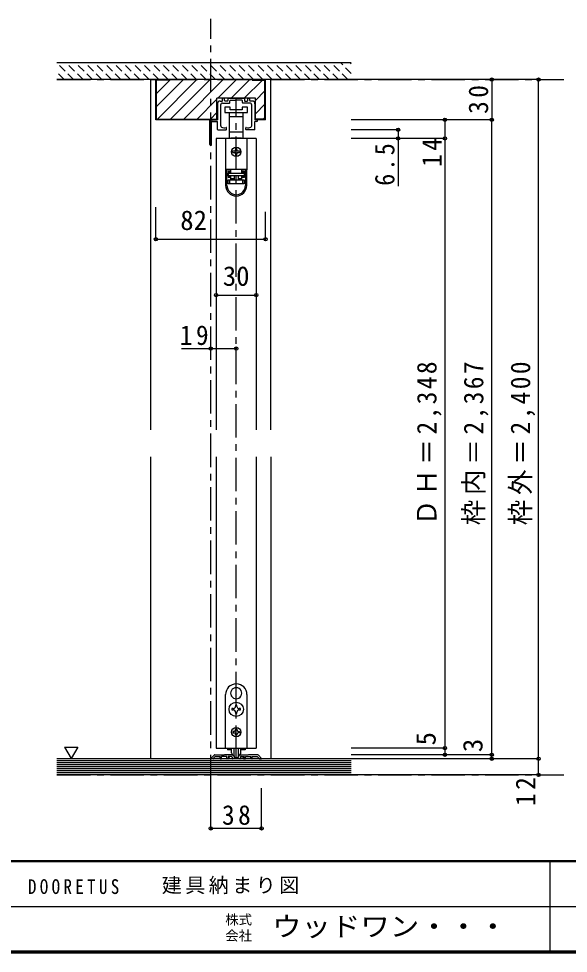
# Model space of a CAD drawing. Units: millimetres at full size, sheet at 1:5; details may follow other scales. Extents: x -973 to 977, y -718 to 696.
# Drawn here: x 78 to 489, y -701 to -2 of the extents above; entities that cross this region are included whole.
import ezdxf
from ezdxf.enums import TextEntityAlignment as Align

# ---------------------------------------------------------------- set-up
doc = ezdxf.new("R2010")
doc.units = ezdxf.units.MM
doc.header["$LTSCALE"] = 5
doc.header["$PDMODE"] = 32
doc.header["$PDSIZE"] = 2.5
doc.linetypes.add('CHAIN1', pattern=[8, 5, -1, 1, -1])
doc.linetypes.add('DASHED1', pattern=[1.8, 1.2, -0.6])
for name, color, linetype in [('0-1_通り芯', 4, 'CHAIN1'), ('0-3_仕上げ', 2, 'Continuous'), ('0-4_枠', 3, 'Continuous'), ('0-6_扉', 6, 'Continuous'), ('0-7_金物', 7, 'Continuous'), ('0-A_文字', 7, 'Continuous'), ('0-B_寸法', 7, 'Continuous'), ('0-C_ハッチ', 4, 'DASHED1'), ('F-0_補助線', 7, 'Continuous'), ('F-1_枠', 6, 'Continuous'), ('F-A_文字', 7, 'Continuous')]:
    doc.layers.add(name, color=color, linetype=linetype)
doc.styles.add('ＭＳ ゴシック', font='')
doc.styles.get('ＭＳ ゴシック').set_extended_font_data('MS Gothic')

# ---------------------------------------------------------------- blocks, each defined once
blk = doc.blocks.new('下荷重(戸車)')
at = {"layer": '0-7_金物'}
for p, q in [((8.5, 37.107), (4.5, 37.107)), ((-5.25, 30.107), (0, 30.107)), ((0, 30.107), (5.25, 30.107)), ((5.25, 30.107), (5.25, 33.107)), ((5.25, 18.507), (5.25, 30.107)), ((0, 18.507), (-5.25, 18.507)), ((-5.25, 18.507), (-5.25, 14.107)), ((-5.25, 14.107), (-4, 14.107)), ((-4, 14.107), (-4, 13.807)), ((4, 14.107), (-4, 14.107)), ((5.25, 18.507), (0, 18.507)), ((4, 14.107), (5.25, 14.107)), ((4, 13.807), (4, 14.107)), ((5.25, 14.107), (5.25, 18.507)), ((7.9, 13.807), (-7.9, 13.807)), ((-7.9, 13.807), (-7.9, -9.493)), ((7.9, 13.807), (7.9, -9.493)), ((-1.5, 4.307), (-2.5, 4.307)), ((-2.5, 3.307), (-1.5, 3.307)), ((-0.5, 6.307), (-0.5, 5.307)), ((-0.5, 2.307), (-0.5, 1.307)), ((0.5, 5.307), (0.5, 6.307)), ((0.5, 1.307), (0.5, 2.307)), ((2.5, 4.307), (1.5, 4.307)), ((1.5, 3.307), (2.5, 3.307)), ((7.9, -9.493), (-7.9, -9.493)), ((-7.9, -9.493), (-7.9, -9.593)), ((-6.9, -9.593), (-7.9, -9.593)), ((-7.9, -9.593), (-7.9, -21.293)), ((-4.2, -9.593), (-6.9, -9.593)), ((-6.9, -21.293), (-6.9, -9.593)), ((-6.1, -10.593), (-6.1, -15.293)), ((-6.1, -10.593), (-4.2, -10.593)), ((-5.9, -11.693), (-5.9, -12.193)), ((-4, -11.693), (-5.9, -11.693)), ((-5.9, -12.193), (5.9, -12.193)), ((-5.9, -14.193), (-5.9, -12.193)), ((-4.9, -9.593), (-4.9, -9.493)), ((-4.2, -9.593), (-4.2, -10.593)), ((-4, -11.693), (-4, -9.493)), ((4, -9.493), (4, -11.693)), ((5.9, -11.693), (4, -11.693)), ((6.9, -9.593), (4.2, -9.593)), ((4.2, -10.593), (4.2, -9.593)), ((4.2, -11.593), (4.2, -10.593)), ((4.2, -10.593), (6.1, -10.593)), ((6.1, -11.593), (4.2, -11.593)), ((4.9, -9.493), (4.9, -9.593)), ((5.9, -12.193), (5.9, -11.693)), ((5.9, -12.193), (5.9, -14.193)), ((6.1, -15.293), (6.1, -10.593)), ((6.9, -9.593), (6.9, -21.293)), ((7.9, -9.593), (6.9, -9.593)), ((7.9, -9.493), (7.9, -9.593)), ((7.9, -21.293), (7.9, -9.593)), ((-6.1, -14.293), (-4.2, -14.293)), ((-4.2, -15.293), (-6.1, -15.293)), ((5.9, -14.193), (-5.9, -14.193)), ((-5.9, -17.193), (-4.9, -17.193)), ((-4.9, -17.193), (4.9, -17.193)), ((-4.9, -17.193), (-4.9, -20.193)), ((4.9, -20.193), (-4.9, -20.193)), ((-4.2, -14.293), (-4.2, -15.293)), ((-4.2, -15.293), (-4.2, -17.193)), ((-4, -16.193), (-4, -14.193)), ((-1.5, -14.193), (-1.5, -17.193)), ((1.5, -14.193), (1.5, -17.193)), ((1.5, -16.193), (4, -16.193)), ((6.1, -15.293), (4.2, -15.293)), ((4.2, -17.193), (4.2, -15.293)), ((4.9, -17.193), (5.9, -17.193)), ((5.9, -17.193), (5.9, -20.193))]:
    blk.add_line(p, q, dxfattribs=at)
for points in [[(-8.5, 33.107), (0, 33.107), (8.5, 33.107), (8.5, 37.107)], [(4.5, 37.107), (4.5, 35.107), (-4.5, 35.107), (-4.5, 37.107), (-8.5, 37.107), (-8.5, 33.107)], [(-5.25, 33.107), (-5.25, 30.107), (-5.25, 18.507)], [(-4.2, -10.593), (-4.2, -11.593), (-6.1, -11.593)], [(-4.9, -20.193), (-5.9, -20.193), (-5.9, -17.193)], [(-4, -17.193), (-4, -16.193), (-1.5, -16.193)], [(4, -14.193), (4, -16.193), (4, -17.193)], [(4.2, -15.293), (4.2, -14.293), (6.1, -14.293)], [(5.9, -20.193), (4.9, -20.193), (4.9, -17.193)]]:
    blk.add_lwpolyline(points, dxfattribs=at)
blk.add_circle((0, 3.807), 3.5, dxfattribs=at)
for centre, radius, start, end in [((-2.5, 3.807), 0.5, 90, 180), ((-2.5, 3.807), 0.5, 180, 270), ((-1.5, 5.307), 1, 270, 0), ((-1.5, 2.307), 1, 0, 90), ((0, 6.307), 0.5, 90, 180), ((0, 1.307), 0.5, 180, 270), ((0, 6.307), 0.5, 0, 90), ((0, 1.307), 0.5, 270, 0), ((1.5, 5.307), 1, 180, 270), ((1.5, 2.307), 1, 90, 180), ((2.5, 3.807), 0.5, 0, 90), ((2.5, 3.807), 0.5, 270, 0), ((0, -21.293), 7.9, 180, 0), ((0, -21.293), 6.9, 180, 0)]:
    blk.add_arc(centre, radius, start, end, dxfattribs=at)
blk = doc.blocks.new('03')
at = {"layer": '0-B_寸法'}
for p, q in [((-11.079, 7.476), (-9.529, 7.476)), ((-9.229, 7.776), (-9.229, 9.176)), ((-8.029, 9.476), (-8.929, 9.476)), ((-7.729, 7.776), (-7.729, 9.176)), ((-5.529, 7.476), (-7.429, 7.476)), ((-5.229, 9.176), (-5.229, 7.776)), ((-4.929, 9.476), (6.771, 9.476)), ((-3.729, 6.276), (-3.729, 7.676)), ((-3.429, 7.976), (0.621, 7.976)), ((0.921, 8.276), (0.621, 7.976)), ((0.921, 8.276), (1.221, 7.976)), ((5.271, 7.976), (1.221, 7.976)), ((5.571, 6.276), (5.571, 7.676)), ((7.071, 9.176), (7.071, 7.776)), ((7.371, 7.476), (9.271, 7.476)), ((9.571, 7.776), (9.571, 9.176)), ((9.871, 9.476), (10.771, 9.476)), ((11.071, 7.776), (11.071, 9.176)), ((12.921, 7.476), (11.371, 7.476)), ((-13.079, 5.476), (-13.079, -6.524)), ((-10.679, -11.096), (-10.679, 4.476)), ((-9.229, 5.976), (-4.029, 5.976)), ((11.071, 5.976), (5.871, 5.976)), ((12.521, -11.096), (12.521, 4.476)), ((14.921, 5.476), (14.921, -6.524)), ((-18.179, -6.524), (-13.079, -6.524)), ((16.321, -6.524), (14.921, -6.524)), ((-18.679, -25.124), (-18.679, -7.024)), ((-17.479, -25.124), (-17.479, -8.224)), ((-16.979, -7.724), (-13.079, -7.724)), ((-13.079, -13.724), (-13.079, -7.724)), ((-6.229, -13.724), (-6.229, -12.649)), ((8.071, -13.724), (8.071, -12.649)), ((16.321, -7.724), (14.921, -7.724)), ((14.921, -13.724), (14.921, -7.724)), ((-12.779, -14.024), (-6.529, -14.024)), ((14.621, -14.024), (8.371, -14.024))]:
    blk.add_line(p, q, dxfattribs=at)
for centre, radius, start, end in [((-11.079, 5.476), 2, 90, 180), ((-9.529, 7.776), 0.3, 270, 0), ((-8.929, 9.176), 0.3, 90, 180), ((-8.029, 9.176), 0.3, 0, 90), ((-7.429, 7.776), 0.3, 180, 270), ((-5.529, 7.776), 0.3, 270, 0), ((-4.929, 9.176), 0.3, 90, 180), ((-3.429, 7.676), 0.3, 90, 180), ((5.271, 7.676), 0.3, 0, 90), ((6.771, 9.176), 0.3, 0, 90), ((7.371, 7.776), 0.3, 180, 270), ((9.271, 7.776), 0.3, 270, 0), ((9.871, 9.176), 0.3, 90, 180), ((10.771, 9.176), 0.3, 0, 90), ((11.371, 7.776), 0.3, 180, 270), ((12.921, 5.476), 2, 0, 90), ((-9.229, 4.476), 1.5, 90, 180), ((-4.029, 6.276), 0.3, 270, 0), ((5.871, 6.276), 0.3, 180, 270), ((11.071, 4.476), 1.5, 0, 90), ((-18.179, -7.024), 0.5, 90, 180), ((16.321, -7.124), 0.6, 0, 90), ((-16.979, -8.224), 0.5, 90, 180), ((-12.779, -13.724), 0.3, 180, 270), ((-9.679, -11.096), 1, 180, 243.25632), ((-7.879, -7.524), 5, 243.25632, 284.75682), ((-6.529, -12.649), 0.3, 0, 104.75682), ((-6.529, -13.724), 0.3, 270, 0), ((8.371, -12.649), 0.3, 75.24318, 180), ((8.371, -13.724), 0.3, 180, 270), ((9.721, -7.524), 5, 255.24318, 296.74368), ((11.521, -11.096), 1, 296.74368, 0), ((14.621, -13.724), 0.3, 270, 0), ((16.321, -7.124), 0.6, 270, 0), ((-18.079, -25.124), 0.6, 180, 0)]:
    blk.add_arc(centre, radius, start, end, dxfattribs=at)

msp = doc.modelspace()

# ---------------------------------------------------------------- linework, layer by layer
at = {"layer": '0-1_通り芯'}
for p, q in [((221.653, -577.5), (221.653, -2.5)), ((106.653, -48), (485.653, -48)), ((240.653, -555.5), (240.653, -62)), ((106.653, -567.5), (485.653, -567.5))]:
    msp.add_line(p, q, dxfattribs=at)
at = {"layer": '0-3_仕上げ'}
for p, q in [((326.653, -555.5), (106.653, -555.5)), ((326.653, -567.5), (106.653, -567.5))]:
    msp.add_line(p, q, dxfattribs=at)
at = {"layer": '0-3_仕上げ', "color": 7}
for p, q in [((326.653, -557), (106.653, -557)), ((326.653, -558.5), (106.653, -558.5)), ((326.653, -560), (106.653, -560)), ((326.653, -561.5), (106.653, -561.5)), ((326.653, -563), (106.653, -563)), ((326.653, -564.5), (106.653, -564.5)), ((326.653, -566), (106.653, -566))]:
    msp.add_line(p, q, dxfattribs=at)
at = {"layer": '0-4_枠', "color": 4}
for p, q in [((176.653, -48), (180.653, -48)), ((176.653, -48), (176.653, -309.75)), ((266.653, -48), (262.653, -48)), ((266.653, -309.75), (266.653, -48)), ((176.653, -329.75), (176.653, -555.5)), ((266.653, -329.75), (266.653, -555.5))]:
    msp.add_line(p, q, dxfattribs=at)
at = {"layer": '0-4_枠'}
for p, q in [((262.653, -48), (180.653, -48)), ((180.653, -78), (180.653, -48)), ((190.653, -48.5), (181.153, -48.5)), ((181.153, -77.5), (181.153, -48.5)), ((190.653, -48.5), (190.653, -48)), ((252.653, -48.5), (252.653, -48)), ((252.653, -48.5), (262.153, -48.5)), ((262.153, -77.5), (262.153, -48.5)), ((262.653, -78), (262.653, -48)), ((226.253, -78), (226.253, -62)), ((226.253, -78), (180.653, -78)), ((181.153, -77.5), (226.253, -77.5)), ((262.153, -77.5), (255.053, -77.5)), ((262.653, -78), (255.053, -78))]:
    msp.add_line(p, q, dxfattribs=at)
msp.add_lwpolyline([(255.053, -78), (255.053, -62), (226.253, -62)], dxfattribs=at)
at = {"layer": '0-6_扉'}
for p, q in [((255.653, -92), (225.653, -92)), ((225.653, -92), (225.653, -309.75)), ((255.653, -92), (255.653, -309.75)), ((225.653, -329.75), (225.653, -547.5)), ((255.653, -329.75), (255.653, -547.5)), ((225.653, -547.5), (255.653, -547.5))]:
    msp.add_line(p, q, dxfattribs=at)
at = {"layer": '0-7_金物'}
for p, q in [((240.554, -502.351), (240.653, -502.45)), ((240.752, -502.351), (240.653, -502.45)), ((232.653, -547.5), (232.653, -507.5)), ((237.011, -508.489), (237.146, -508.525)), ((237.109, -508.66), (237.146, -508.525)), ((244.295, -508.489), (244.16, -508.525)), ((244.197, -508.66), (244.16, -508.525)), ((248.653, -507.5), (248.653, -547.5)), ((241.153, -516.3), (241.153, -515.35)), ((237.503, -518), (237.503, -519)), ((238.453, -518), (237.503, -518)), ((237.503, -519), (238.453, -519)), ((240.153, -520.7), (240.153, -521.65)), ((240.153, -521.65), (241.153, -521.65)), ((241.153, -521.65), (241.153, -520.7)), ((238.253, -535), (238.253, -536)), ((238.853, -535), (238.253, -535)), ((238.253, -536), (238.853, -536)), ((240.153, -533.1), (240.153, -533.7)), ((240.153, -533.1), (241.153, -533.1)), ((240.153, -537.3), (240.153, -537.9)), ((241.153, -533.1), (241.153, -533.7)), ((241.153, -537.3), (241.153, -537.9)), ((242.453, -535), (243.053, -535)), ((243.053, -536), (242.453, -536)), ((243.053, -535), (243.053, -536)), ((241.153, -537.9), (240.153, -537.9)), ((232.653, -547.5), (248.653, -547.5)), ((234.053, -547.5), (234.053, -548.7)), ((237.185, -548.7), (234.053, -548.7)), ((237.153, -550.921), (237.153, -547.5)), ((239.153, -554.121), (239.153, -547.5)), ((242.153, -547.5), (242.153, -554.121)), ((247.253, -548.7), (244.121, -548.7)), ((244.153, -550.921), (244.153, -547.5)), ((247.253, -547.5), (247.253, -548.7)), ((239.453, -554.421), (241.853, -554.421))]:
    msp.add_line(p, q, dxfattribs=at)
at = {"layer": '0-7_金物', "color": 3}
for p, q in [((224.077, -552.793), (221.712, -555.159)), ((223.453, -555.5), (221.853, -555.5)), ((223.653, -554.914), (224.867, -553.7)), ((223.653, -555.3), (223.653, -554.914)), ((224.784, -552.5), (231.353, -552.5)), ((224.867, -553.7), (228.653, -553.7)), ((228.653, -555.2), (228.653, -553.7)), ((228.953, -555.5), (229.353, -555.5)), ((229.653, -555.2), (229.653, -553.7)), ((237.424, -552.5), (231.953, -552.5)), ((235.253, -555.5), (233.953, -555.5)), ((237.053, -553.7), (234.653, -553.7)), ((234.653, -553.7), (234.653, -554.7)), ((235.253, -554.7), (234.653, -554.7)), ((237.553, -554.2), (237.553, -555.2)), ((237.578, -552.524), (238.707, -552.888)), ((243.453, -555.5), (237.853, -555.5)), ((239.053, -553.364), (239.053, -554.4)), ((239.353, -554.7), (241.953, -554.7)), ((242.253, -553.364), (242.253, -554.4)), ((243.728, -552.524), (242.6, -552.888)), ((243.753, -554.2), (243.753, -555.2)), ((243.882, -552.5), (249.353, -552.5)), ((244.253, -553.7), (246.653, -553.7)), ((246.053, -554.7), (246.653, -554.7)), ((246.053, -555.5), (247.353, -555.5)), ((246.653, -553.7), (246.653, -554.7)), ((247.653, -555.2), (247.653, -553.7)), ((247.653, -553.7), (251.653, -553.7)), ((256.522, -552.5), (249.953, -552.5)), ((251.653, -555.2), (251.653, -553.7)), ((252.353, -555.5), (251.953, -555.5)), ((252.653, -553.7), (256.439, -553.7)), ((252.653, -555.2), (252.653, -553.7)), ((257.653, -554.914), (256.439, -553.7)), ((257.229, -552.793), (259.595, -555.159)), ((257.653, -555.3), (257.653, -554.914)), ((257.853, -555.5), (259.453, -555.5))]:
    msp.add_line(p, q, dxfattribs=at)
at = {"layer": '0-7_金物'}
for points in [[(241.153, -515.35), (240.153, -515.35), (240.153, -516.3)], [(242.853, -519), (243.803, -519), (243.803, -518), (242.853, -518)]]:
    msp.add_lwpolyline(points, dxfattribs=at)
at = {"layer": '0-7_金物', "color": 3}
for points in [[(233.653, -555.2), (233.653, -553.7), (229.653, -553.7)], [(231.353, -552.5), (231.653, -552.8), (231.953, -552.5)], [(249.953, -552.5), (249.653, -552.8), (249.353, -552.5)]]:
    msp.add_lwpolyline(points, dxfattribs=at)
at = {"layer": '0-7_金物'}
for centre, radius in [((240.653, -518.5), 5.35), ((240.653, -535.5), 3.5)]:
    msp.add_circle(centre, radius, dxfattribs=at)
for centre, radius, start, end in [((240.653, -507.5), 8, 0, 180), ((240.653, -506.5), 4.15, 91.3645, 208.6355), ((240.653, -506.5), 4.15, 331.3645, 88.6355), ((240.653, -506.5), 4.15, 211.3645, 328.6355), ((238.453, -516.3), 1.7, 270, 0), ((242.853, -516.3), 1.7, 180, 270), ((238.453, -520.7), 1.7, 0, 90), ((242.853, -520.7), 1.7, 90, 180), ((238.853, -533.7), 1.3, 270, 0), ((238.853, -537.3), 1.3, 0, 90), ((242.453, -533.7), 1.3, 180, 270), ((242.453, -537.3), 1.3, 90, 180), ((239.153, -550.921), 2, 180, 264.78409), ((242.153, -550.921), 2, 275.21591, 0), ((238.953, -553.112), 0.2, 0, 84.78409), ((239.453, -554.121), 0.3, 180, 270), ((241.853, -554.121), 0.3, 270, 0), ((242.353, -553.112), 0.2, 95.21591, 180)]:
    msp.add_arc(centre, radius, start, end, dxfattribs=at)
at = {"layer": '0-7_金物', "color": 3}
for centre, radius, start, end in [((221.853, -555.3), 0.2, 135, 270), ((223.453, -555.3), 0.2, 270, 0), ((224.784, -553.5), 1, 90, 135), ((228.953, -555.2), 0.3, 180, 270), ((229.353, -555.2), 0.3, 270, 0), ((233.953, -555.2), 0.3, 180, 270), ((235.253, -555.1), 0.4, 0, 90), ((235.253, -555.1), 0.4, 270, 0), ((237.053, -554.2), 0.5, 0, 90), ((237.424, -553), 0.5, 72.1213, 90), ((237.853, -555.2), 0.3, 180, 270), ((238.553, -553.364), 0.5, 0, 72.1213), ((239.353, -554.4), 0.3, 180, 270), ((241.953, -554.4), 0.3, 270, 0), ((242.753, -553.364), 0.5, 107.8787, 180), ((243.453, -555.2), 0.3, 270, 0), ((243.882, -553), 0.5, 90, 107.8787), ((244.253, -554.2), 0.5, 90, 180), ((246.053, -555.1), 0.4, 90, 180), ((246.053, -555.1), 0.4, 180, 270), ((247.353, -555.2), 0.3, 270, 0), ((251.953, -555.2), 0.3, 180, 270), ((252.353, -555.2), 0.3, 270, 0), ((256.522, -553.5), 1, 45, 90), ((257.853, -555.3), 0.2, 180, 270), ((259.453, -555.3), 0.2, 270, 45)]:
    msp.add_arc(centre, radius, start, end, dxfattribs=at)
at = {"layer": '0-A_文字'}
for p, q in [((112.218, -546.686), (122.218, -546.686)), ((112.218, -546.686), (117.218, -555.347)), ((122.218, -546.686), (117.218, -555.347))]:
    msp.add_line(p, q, dxfattribs=at)
at = {"layer": '0-B_寸法', "color": 4, "linetype": 'DASHED1'}
for p, q in [((119.111, -48), (106.611, -35.5)), ((126.182, -48), (113.682, -35.5)), ((133.253, -48), (120.753, -35.5)), ((140.324, -48), (127.824, -35.5)), ((147.395, -48), (134.895, -35.5)), ((154.466, -48), (141.966, -35.5)), ((161.537, -48), (149.037, -35.5)), ((168.608, -48), (156.108, -35.5)), ((175.679, -48), (163.179, -35.5)), ((182.75, -48), (170.25, -35.5)), ((189.822, -48), (177.322, -35.5)), ((196.893, -48), (184.393, -35.5)), ((203.964, -48), (191.464, -35.5)), ((211.035, -48), (198.535, -35.5)), ((218.106, -48), (205.606, -35.5)), ((225.177, -48), (212.677, -35.5)), ((232.248, -48), (219.748, -35.5)), ((239.319, -48), (226.819, -35.5)), ((246.39, -48), (233.89, -35.5)), ((253.461, -48), (240.961, -35.5)), ((260.532, -48), (248.032, -35.5)), ((267.603, -48), (255.103, -35.5)), ((274.674, -48), (262.174, -35.5)), ((281.745, -48), (269.245, -35.5)), ((288.816, -48), (276.316, -35.5)), ((295.888, -48), (283.388, -35.5)), ((302.959, -48), (290.459, -35.5)), ((310.03, -48), (297.53, -35.5)), ((317.101, -48), (304.601, -35.5)), ((324.172, -48), (311.672, -35.5)), ((326.653, -43.41), (318.743, -35.5)), ((326.653, -36.339), (325.814, -35.5)), ((112.04, -48), (106.653, -42.613))]:
    msp.add_line(p, q, dxfattribs=at)
at = {"layer": '0-B_寸法', "color": 2}
for p, q in [((326.653, -35.5), (106.653, -35.5)), ((326.653, -48), (106.653, -48))]:
    msp.add_line(p, q, dxfattribs=at)
at = {"layer": '0-B_寸法', "color": 4}
for p, q in [((466.653, -48), (326.653, -48)), ((431.653, -48), (431.653, -78)), ((466.653, -555.5), (466.653, -48)), ((431.653, -78), (326.653, -78)), ((396.653, -78), (396.653, -92)), ((431.653, -552.5), (431.653, -78)), ((361.653, -85.5), (326.653, -85.5)), ((361.653, -85.5), (361.653, -127.548)), ((396.653, -92), (326.653, -92)), ((396.653, -92), (396.653, -547.5)), ((180.653, -167.304), (180.653, -143.246)), ((262.653, -167.304), (262.653, -146.746)), ((180.653, -167.304), (262.653, -167.304)), ((225.653, -209), (255.653, -209)), ((199.653, -249), (240.653, -249)), ((396.653, -547.5), (326.653, -547.5)), ((396.653, -547.5), (396.653, -552.5)), ((431.653, -552.5), (326.653, -552.5)), ((466.653, -555.5), (326.653, -555.5)), ((431.653, -555.5), (431.653, -552.5)), ((466.653, -567.5), (466.653, -555.5)), ((466.653, -567.5), (326.653, -567.5)), ((221.653, -607.5), (221.653, -577.5)), ((259.653, -607.5), (259.653, -577.5)), ((259.653, -607.5), (221.653, -607.5))]:
    msp.add_line(p, q, dxfattribs=at)
at = {"layer": '0-B_寸法'}
for p in [(431.653, -48), (466.653, -48), (396.653, -78), (431.653, -78), (361.653, -85.5), (361.653, -92), (396.653, -92), (180.653, -167.304), (262.653, -167.304), (225.653, -209), (255.653, -209), (221.653, -249), (240.653, -249), (396.653, -547.5), (396.653, -552.5), (431.653, -552.5), (431.653, -555.5), (466.653, -555.5), (466.653, -567.5), (221.653, -607.5), (259.653, -607.5)]:
    msp.add_point(p, dxfattribs=at)
at = {"layer": '0-C_ハッチ', "linetype": 'Continuous'}
for p, q in [((181.153, -58.271), (191.424, -48)), ((181.153, -68.171), (201.324, -48)), ((181.723, -77.5), (211.223, -48)), ((191.623, -77.5), (221.123, -48)), ((201.522, -77.5), (231.022, -48)), ((226.922, -62), (240.922, -48)), ((236.821, -62), (250.821, -48)), ((246.721, -62), (260.221, -48.5)), ((211.422, -77.5), (226.253, -62.669)), ((255.053, -63.567), (262.153, -56.467)), ((255.053, -73.467), (262.153, -66.367)), ((221.321, -77.5), (226.253, -72.568)), ((262.153, -76.266), (260.919, -77.5))]:
    msp.add_line(p, q, dxfattribs=at)
at = {"layer": 'F-1_枠'}
for p, q in [((976.653, -631.667), (-973.347, -631.667)), ((976.653, -632.5), (-973.347, -632.5)), ((474.986, -632.5), (474.986, -699.167)), ((1.653, -665.833), (974.986, -665.834)), ((976.653, -699.167), (-973.347, -699.167)), ((976.653, -700), (-973.347, -700)), ((976.653, -700.833), (-973.347, -700.833))]:
    msp.add_line(p, q, dxfattribs=at)

# ---------------------------------------------------------------- block references
at = {"layer": '0-7_金物'}
for name, p in [('03', (239.732, -71.476)), ('下荷重(戸車)', (240.653, -105.807))]:
    msp.add_blockref(name, p, dxfattribs=at)

# ---------------------------------------------------------------- texts
at = {"layer": '0-B_寸法', "style": 'ＭＳ ゴシック'}
for s, p in [('82', (198.833, -164.804)), ('30', (230.653, -206.5))]:
    msp.add_text(s, height=14.66, dxfattribs=at).set_placement(p, align=Align.BOTTOM_LEFT)
for s, p in [('5', (394.153, -545.5)), ('3', (429.153, -550.5))]:
    msp.add_text(s, height=14.66, rotation=90, dxfattribs=at).set_placement(p, align=Align.BOTTOM_LEFT)
at = {"layer": '0-B_寸法', "char_height": 14.66, "attachment_point": 7, "rotation": 90, "style": 'ＭＳ ゴシック'}
for s, insert in [('\\T1.27;\\W0.95;30', (429.153, -73.625)), ('\\T1.27;\\W0.9;6.5', (359.153, -127.343)), ('\\T1.27;\\W0.95;14', (394.153, -113.25)), ('\\T1.19;\\W0.95;ＤＨ＝2,348', (394.153, -381)), ('\\T1.19;\\W0.95;枠内＝2,367', (429.153, -381)), ('\\T1.19;\\W0.95;枠外＝2,400', (464.153, -381)), ('\\T1.27;\\W0.95;12', (464.153, -590.75))]:
    msp.add_mtext(s, dxfattribs=dict(at, insert=insert))
at = {"layer": '0-B_寸法', "char_height": 14.66, "attachment_point": 7, "style": 'ＭＳ ゴシック'}
for s, insert in [('\\T1.27;\\W0.95;19', (198.528, -246.5)), ('\\T1.27;\\W0.95;38', (230.028, -605))]:
    msp.add_mtext(s, dxfattribs=dict(at, insert=insert))
at = {"layer": 'F-0_補助線', "char_height": 11, "attachment_point": 7, "style": 'ＭＳ ゴシック'}
for s, insert in [('\\T1.39;\\W0.85;DOORETUS', (84.986, -656.667)), ('\\T1.17;建具納まり図', (184.986, -656.667))]:
    msp.add_mtext(s, dxfattribs=dict(at, insert=insert))
at = {"layer": 'F-A_文字', "style": 'ＭＳ ゴシック'}
for s, p in [('株式', (232.486, -681.5)), ('会社', (232.486, -693.5))]:
    msp.add_text(s, height=7.331, dxfattribs=at).set_placement(p, align=Align.BOTTOM_LEFT)
at = {"layer": 'F-A_文字', "style": 'ＭＳ ゴシック', "width": 1.1}
msp.add_text('ウッドワン・・・', height=14.66, dxfattribs=at).set_placement((267.486, -692.5), align=Align.BOTTOM_LEFT)

doc.saveas('drawing.dxf')
